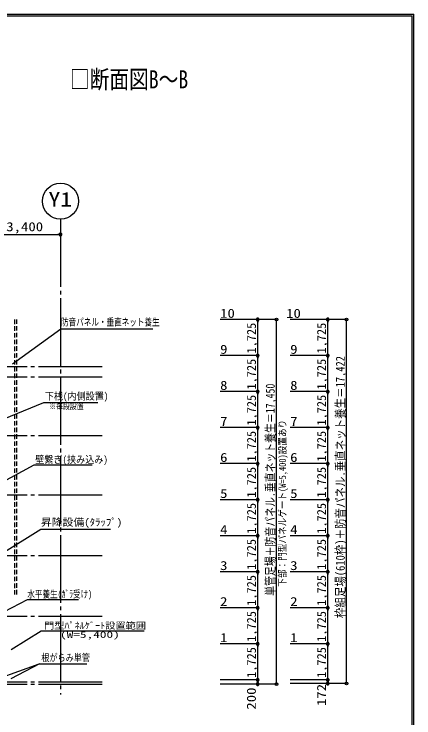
# Model space of a CAD drawing. Units: millimetres, scale not verified. Extents: x -36086 to 36581, y -25429 to 25491.
# Drawn here: x 17415 to 36581, y -8199 to 25491 of the extents above; entities that cross this region are included whole.
import ezdxf
from ezdxf.enums import TextEntityAlignment as Align

# ---------------------------------------------------------------- set-up
doc = ezdxf.new("R2010")
doc.units = ezdxf.units.MM
doc.header["$LTSCALE"] = 180
doc.linetypes.add('DASHED1', pattern=[1.8, 1.2, -0.6])
doc.linetypes.add('LONG_CHAIN', pattern=[21, 18, -1, 1, -1])
for name, color, linetype in [('0-0_基準芯', 7, 'Continuous'), ('0-2_50', 7, 'Continuous'), ('0-3_寸法', 7, 'Continuous'), ('0-6_図面枠', 7, 'Continuous'), ('0-9_ネット', 3, 'DASHED1'), ('0-F_クランプ', 2, 'DASHED1'), ('1-6_寸法_SNP', 7, 'Continuous'), ('1-7_0', 7, 'Continuous')]:
    doc.layers.add(name, color=color, linetype=linetype)
doc.styles.add('ＭＳ ゴシック', font='')
doc.styles.get('ＭＳ ゴシック').set_extended_font_data('MS Gothic')

# ---------------------------------------------------------------- blocks, each defined once
blk = doc.blocks.new('_DOT')
at = {"layer": '1-7_0'}
blk.add_line((-0.5, 0), (-1, 0), dxfattribs=at)
for points in [[(0.502, -0.032), (0.496, 0.063), (0.484, 0.124), (0.465, 0.184), (0.438, 0.241), (0.405, 0.294), (0.364, 0.342), (0.319, 0.385), (0.268, 0.422), (0.213, 0.452), (0.155, 0.476), (0.094, 0.491), (0.031, 0.499), (-0.031, 0.499), (-0.094, 0.491), (-0.155, 0.476), (-0.213, 0.452), (-0.268, 0.422), (-0.319, 0.385), (-0.364, 0.342), (-0.405, 0.294), (-0.438, 0.241), (-0.465, 0.184), (-0.484, 0.124), (-0.502, 0.032), (-0.5, 0), (0, 0)], [(-0.502, 0.032), (-0.496, -0.063), (-0.484, -0.124), (-0.465, -0.184), (-0.438, -0.241), (-0.405, -0.294), (-0.364, -0.342), (-0.319, -0.385), (-0.268, -0.422), (-0.213, -0.452), (-0.155, -0.476), (-0.094, -0.491), (-0.031, -0.499), (0.031, -0.499), (0.094, -0.491), (0.155, -0.476), (0.213, -0.452), (0.268, -0.422), (0.319, -0.385), (0.364, -0.342), (0.405, -0.294), (0.438, -0.241), (0.465, -0.184), (0.484, -0.124), (0.502, -0.032), (0.5, 0), (0, 0)]]:
    blk.add_lwpolyline(points, close=True, dxfattribs=at)

msp = doc.modelspace()

# ---------------------------------------------------------------- linework, layer by layer
at = {"layer": '0-0_基準芯', "linetype": 'LONG_CHAIN'}
for p, q in [((19641.3, 15671.4), (19641.3, -7078.6)), ((-11658.7, 8621.4), (21641.3, 8621.4)), ((-11658.7, 8121.4), (21641.3, 8121.4)), ((-11658.7, 5321.4), (21641.3, 5321.4)), ((-11658.7, 2471.4), (21641.3, 2471.4)), ((-11658.7, -428.6), (21641.3, -428.6)), ((-11658.7, -3328.6), (21641.3, -3328.6)), ((-11658.7, -6478.6), (21641.3, -6478.6)), ((-11658.7, -6578.6), (21641.3, -6578.6))]:
    msp.add_line(p, q, dxfattribs=at)
at = {"layer": '0-0_基準芯'}
msp.add_circle((19641.3, 16535.4), 864, dxfattribs=at)
at = {"layer": '0-2_50'}
msp.add_line((18633.6, -5610.1), (17265.1, -6332.1), dxfattribs=at)
for points in [[(17344.3, 8743.8), (19659.9, 10431.8), (24068.1, 10431.8)], [(16604.3, 5987.2), (18836.5, 6895.1), (21431.8, 6895.1)], [(16683.9, 3002.6), (18378.6, 3915.8), (21162, 3915.8)], [(16827.4, -331.5), (18696.4, 839.4), (22036.6, 839.4)], [(16575.5, -3304.2), (18051.7, -2528.4), (20497.7, -2528.4)], [(17277.4, -4930.6), (18712.3, -4025.1), (23644, -4025.1)], [(16650.9, -6310.5), (18612, -5610.1), (20896.4, -5610.1)]]:
    msp.add_lwpolyline(points, dxfattribs=at)
at = {"layer": '0-3_寸法'}
for p, q in [((29990.9, 10871.4), (29090.9, 10871.4)), ((29990.9, -6578.6), (29990.9, 10871.4)), ((33348.9, 10871.4), (32448.9, 10871.4)), ((33348.9, -6550.6), (33348.9, 10871.4)), ((29990.9, -6578.6), (29090.9, -6578.6)), ((33348.9, -6550.6), (32448.9, -6550.6))]:
    msp.add_line(p, q, dxfattribs=at)
for centre in [(29990.9, 10871.4), (33348.9, 10871.4), (29990.9, -6578.6), (33348.9, -6550.6)]:
    msp.add_circle(centre, 64.8, dxfattribs=at)
at = {"layer": '0-6_図面枠'}
for p, q in [((-36085.5, 25491.3), (36580.8, 25491.3)), ((-35995.5, 25401.3), (36490.8, 25401.3)), ((36490.8, -25339.2), (36490.8, 25401.3)), ((36580.8, -25429.2), (36580.8, 25491.3))]:
    msp.add_line(p, q, dxfattribs=at)
at = {"layer": '0-9_ネット'}
msp.add_line((17431.3, 10871.4), (17431.3, -2291.7), dxfattribs=at)
msp.add_line((17431.3, 10871.4), (17431.3, -2291.7), dxfattribs=at)
msp.add_line((17431.3, 10871.4), (17431.3, -2291.7), dxfattribs=at)
msp.add_line((17431.3, 10871.4), (17431.3, -2291.7), dxfattribs=at)
msp.add_line((17431.3, 10871.4), (17431.3, -2291.7), dxfattribs=at)
msp.add_line((17431.3, 10871.4), (17431.3, -2291.7), dxfattribs=at)
at = {"layer": '0-F_クランプ'}
msp.add_line((17547, -2291.7), (17547, 10870.7), dxfattribs=at)
at = {"layer": '1-6_寸法_SNP'}
for p, q in [((16241.3, 14943.1), (19641.3, 14943.1)), ((29090.9, 10871.4), (27290.9, 10871.4)), ((29090.9, 9146.4), (29090.9, 10871.4)), ((32448.9, 10871.4), (30648.9, 10871.4)), ((32448.9, 9146.4), (32448.9, 10871.4)), ((29090.9, 9146.4), (27290.9, 9146.4)), ((29090.9, 9146.4), (27290.9, 9146.4)), ((29090.9, 7421.4), (29090.9, 9146.4)), ((32448.9, 9146.4), (30648.9, 9146.4)), ((32448.9, 9146.4), (30648.9, 9146.4)), ((32448.9, 7421.4), (32448.9, 9146.4)), ((29090.9, 7421.4), (27290.9, 7421.4)), ((29090.9, 7421.4), (27290.9, 7421.4)), ((29090.9, 5696.4), (29090.9, 7421.4)), ((32448.9, 7421.4), (30648.9, 7421.4)), ((32448.9, 7421.4), (30648.9, 7421.4)), ((32448.9, 5696.4), (32448.9, 7421.4)), ((29090.9, 5696.4), (27290.9, 5696.4)), ((29090.9, 5696.4), (27290.9, 5696.4)), ((29090.9, 3971.4), (29090.9, 5696.4)), ((32448.9, 5696.4), (30648.9, 5696.4)), ((32448.9, 5696.4), (30648.9, 5696.4)), ((32448.9, 3971.4), (32448.9, 5696.4)), ((29090.9, 3971.4), (27290.9, 3971.4)), ((29090.9, 3971.4), (27290.9, 3971.4)), ((29090.9, 2246.4), (29090.9, 3971.4)), ((32448.9, 3971.4), (30648.9, 3971.4)), ((32448.9, 3971.4), (30648.9, 3971.4)), ((32448.9, 2246.4), (32448.9, 3971.4)), ((29090.9, 2246.4), (27290.9, 2246.4)), ((29090.9, 2246.4), (27290.9, 2246.4)), ((29090.9, 521.4), (29090.9, 2246.4)), ((32448.9, 2246.4), (30648.9, 2246.4)), ((32448.9, 2246.4), (30648.9, 2246.4)), ((32448.9, 521.4), (32448.9, 2246.4)), ((29090.9, 521.4), (27290.9, 521.4)), ((29090.9, 521.4), (27290.9, 521.4)), ((29090.9, -1203.6), (29090.9, 521.4)), ((32448.9, 521.4), (30648.9, 521.4)), ((32448.9, 521.4), (30648.9, 521.4)), ((32448.9, -1203.6), (32448.9, 521.4)), ((29090.9, -1203.6), (27290.9, -1203.6)), ((29090.9, -1203.6), (27290.9, -1203.6)), ((29090.9, -2928.6), (29090.9, -1203.6)), ((32448.9, -1203.6), (30648.9, -1203.6)), ((32448.9, -1203.6), (30648.9, -1203.6)), ((32448.9, -2928.6), (32448.9, -1203.6)), ((29090.9, -2928.6), (27290.9, -2928.6)), ((29090.9, -2928.6), (27290.9, -2928.6)), ((29090.9, -4653.6), (29090.9, -2928.6)), ((32448.9, -2928.6), (30648.9, -2928.6)), ((32448.9, -2928.6), (30648.9, -2928.6)), ((32448.9, -4653.6), (32448.9, -2928.6)), ((29090.9, -4653.6), (27290.9, -4653.6)), ((29090.9, -4653.6), (27290.9, -4653.6)), ((29090.9, -6378.6), (29090.9, -4653.6)), ((32448.9, -4653.6), (30648.9, -4653.6)), ((32448.9, -4653.6), (30648.9, -4653.6)), ((32448.9, -6378.6), (32448.9, -4653.6)), ((29090.9, -6378.6), (27290.9, -6378.6)), ((29090.9, -6378.6), (27290.9, -6378.6)), ((29090.9, -6578.6), (29090.9, -6378.6)), ((32448.9, -6378.6), (30648.9, -6378.6)), ((32448.9, -6378.6), (30648.9, -6378.6)), ((32448.9, -6550.6), (32448.9, -6378.6)), ((29090.9, -6578.6), (27290.9, -6578.6)), ((32448.9, -6550.6), (30648.9, -6550.6))]:
    msp.add_line(p, q, dxfattribs=at)

# ---------------------------------------------------------------- block references
at = {"layer": '1-6_寸法_SNP', "xscale": 129.6, "yscale": 129.6}
msp.add_blockref('_DOT', (19641.3, 14943.1), dxfattribs=at)
for p, rotation in [((29090.9, 10871.4), 90), ((32448.9, 10871.4), 90), ((29090.9, 9146.4), 270), ((29090.9, 9146.4), 90), ((32448.9, 9146.4), 270), ((32448.9, 9146.4), 90), ((29090.9, 7421.4), 270), ((29090.9, 7421.4), 90), ((32448.9, 7421.4), 270), ((32448.9, 7421.4), 90), ((29090.9, 5696.4), 270), ((29090.9, 5696.4), 90), ((32448.9, 5696.4), 270), ((32448.9, 5696.4), 90), ((29090.9, 3971.4), 270), ((32448.9, 3971.4), 270), ((29090.9, 3971.4), 90), ((32448.9, 3971.4), 90), ((29090.9, 2246.4), 270), ((32448.9, 2246.4), 270), ((29090.9, 2246.4), 90), ((32448.9, 2246.4), 90), ((29090.9, 521.4), 270), ((29090.9, 521.4), 90), ((32448.9, 521.4), 270), ((32448.9, 521.4), 90), ((29090.9, -1203.6), 270), ((29090.9, -1203.6), 90), ((32448.9, -1203.6), 270), ((32448.9, -1203.6), 90), ((29090.9, -2928.6), 270), ((29090.9, -2928.6), 90), ((32448.9, -2928.6), 270), ((32448.9, -2928.6), 90), ((29090.9, -4653.6), 270), ((29090.9, -4653.6), 90), ((32448.9, -4653.6), 270), ((32448.9, -4653.6), 90), ((29090.9, -6378.6), 270), ((29090.9, -6378.6), 90), ((32448.9, -6378.6), 270), ((32448.9, -6378.6), 90), ((29090.9, -6578.6), 270), ((32448.9, -6550.6), 270)]:
    msp.add_blockref('_DOT', p, dxfattribs=dict(at, rotation=rotation))

# ---------------------------------------------------------------- texts
at = {"layer": '0-0_基準芯', "style": 'ＭＳ ゴシック', "width": 1.2}
msp.add_text('Y1', height=692.8, dxfattribs=at).set_placement((19065.3, 16070.1), align=Align.BOTTOM_LEFT)
at = {"layer": '0-2_50', "style": 'ＭＳ ゴシック'}
for s, height, width, p in [('□断面図B～B', 865.9, 0.8, (20093.6, 21675)), ('防音パネル・垂直ネット養生', 346.4, 0.75, (19664.6, 10471.6)), ('下桟(内側設置)', 346.4, 0.9, (18889.8, 6926)), ('※毎段設置', 277.1, 0.85, (19102, 6490.9)), ('壁繋ぎ(挟み込み)', 346.4, 0.9, (18430.8, 3889.7)), ('昇降設備(ﾀﾗｯﾌﾟ)', 346.4, 1.1, (18700, 888.6)), ('水平養生(ｶﾞﾗ受け)', 345.7, 0.75, (18051, -2550.9)), ('門型ﾊﾟﾈﾙｹﾞｰﾄ設置範囲', 311.7, 1.15, (18851.6, -4030.6)), ('(W=5,400)', 311.7, 1.5, (19617.8, -4462.5)), ('根がらみ単管', 346.4, 0.8, (18723.9, -5593.3))]:
    msp.add_text(s, height=height, dxfattribs=dict(at, width=width)).set_placement(p, align=Align.BOTTOM_LEFT)
at = {"layer": '0-2_50', "style": 'ＭＳ ゴシック', "width": 0.85}
msp.add_text('下部：門型パネルゲート(W=5,400)設置あり', height=346.4, rotation=90, dxfattribs=at).set_placement((30554.2, -1917.2), align=Align.BOTTOM_LEFT)
at = {"layer": '0-3_寸法', "style": 'ＭＳ ゴシック', "width": 1.2}
msp.add_text('10', height=432.8, dxfattribs=at).set_placement((30455.5, 10820.7), align=Align.BOTTOM_LEFT)
at = {"layer": '0-3_寸法', "style": 'ＭＳ ゴシック'}
for s, width, p in [('枠組足場(610枠)＋防音パネル.垂直ネット養生＝17,422', 0.85, (33396.6, -3419.6)), ('単管足場＋防音パネル.垂直ネット養生＝17,450', 0.8, (30038.7, -2353.6))]:
    msp.add_text(s, height=433, rotation=90, dxfattribs=dict(at, width=width)).set_placement(p, align=Align.BOTTOM_LEFT)
at = {"layer": '1-6_寸法_SNP', "style": 'ＭＳ ゴシック', "width": 1.2}
for s, p in [('3,400', (17041.3, 14967.3)), ('10', (27290.9, 10823.6)), ('9', (27290.9, 9098.6)), ('9', (30648.9, 9098.6)), ('8', (27290.9, 7373.6)), ('8', (30648.9, 7373.6)), ('7', (27290.9, 5648.6)), ('7', (30648.9, 5648.6)), ('6', (27290.9, 3923.6)), ('6', (30648.9, 3923.6)), ('5', (27290.9, 2198.6)), ('5', (30648.9, 2198.6)), ('4', (27290.9, 473.6)), ('4', (30648.9, 473.6)), ('3', (27290.9, -1251.4)), ('3', (30648.9, -1251.4)), ('2', (27290.9, -2976.4)), ('2', (30648.9, -2976.4)), ('1', (27290.9, -4701.4)), ('1', (30648.9, -4701.4))]:
    msp.add_text(s, height=432.8, dxfattribs=at).set_placement(p, align=Align.BOTTOM_LEFT)
at = {"layer": '1-6_寸法_SNP', "style": 'ＭＳ ゴシック'}
for p in [(29138.7, 9243.9), (32496.6, 9243.9), (29138.7, 7518.9), (32496.6, 7518.9), (29138.7, 5793.9), (32496.6, 5793.9), (29138.7, 4068.9), (32496.6, 4068.9), (29138.7, 2343.9), (32496.6, 2343.9), (29138.7, 618.9), (32496.6, 618.9), (29138.7, -1106.1), (32496.6, -1106.1), (29138.7, -2831.1), (32496.6, -2831.1), (29138.7, -4556.1), (32496.6, -4556.1), (29138.7, -6281.1), (32496.6, -6281.1)]:
    msp.add_text('1,725', height=432.8, rotation=90, dxfattribs=at).set_placement(p, align=Align.BOTTOM_LEFT)
at = {"layer": '1-6_寸法_SNP', "style": 'ＭＳ ゴシック', "width": 1.2}
for s, p in [('172', (32496.6, -7630.6)), ('200', (29132.6, -7803.7))]:
    msp.add_text(s, height=432.8, rotation=90, dxfattribs=at).set_placement(p, align=Align.BOTTOM_LEFT)

doc.saveas('drawing.dxf')
